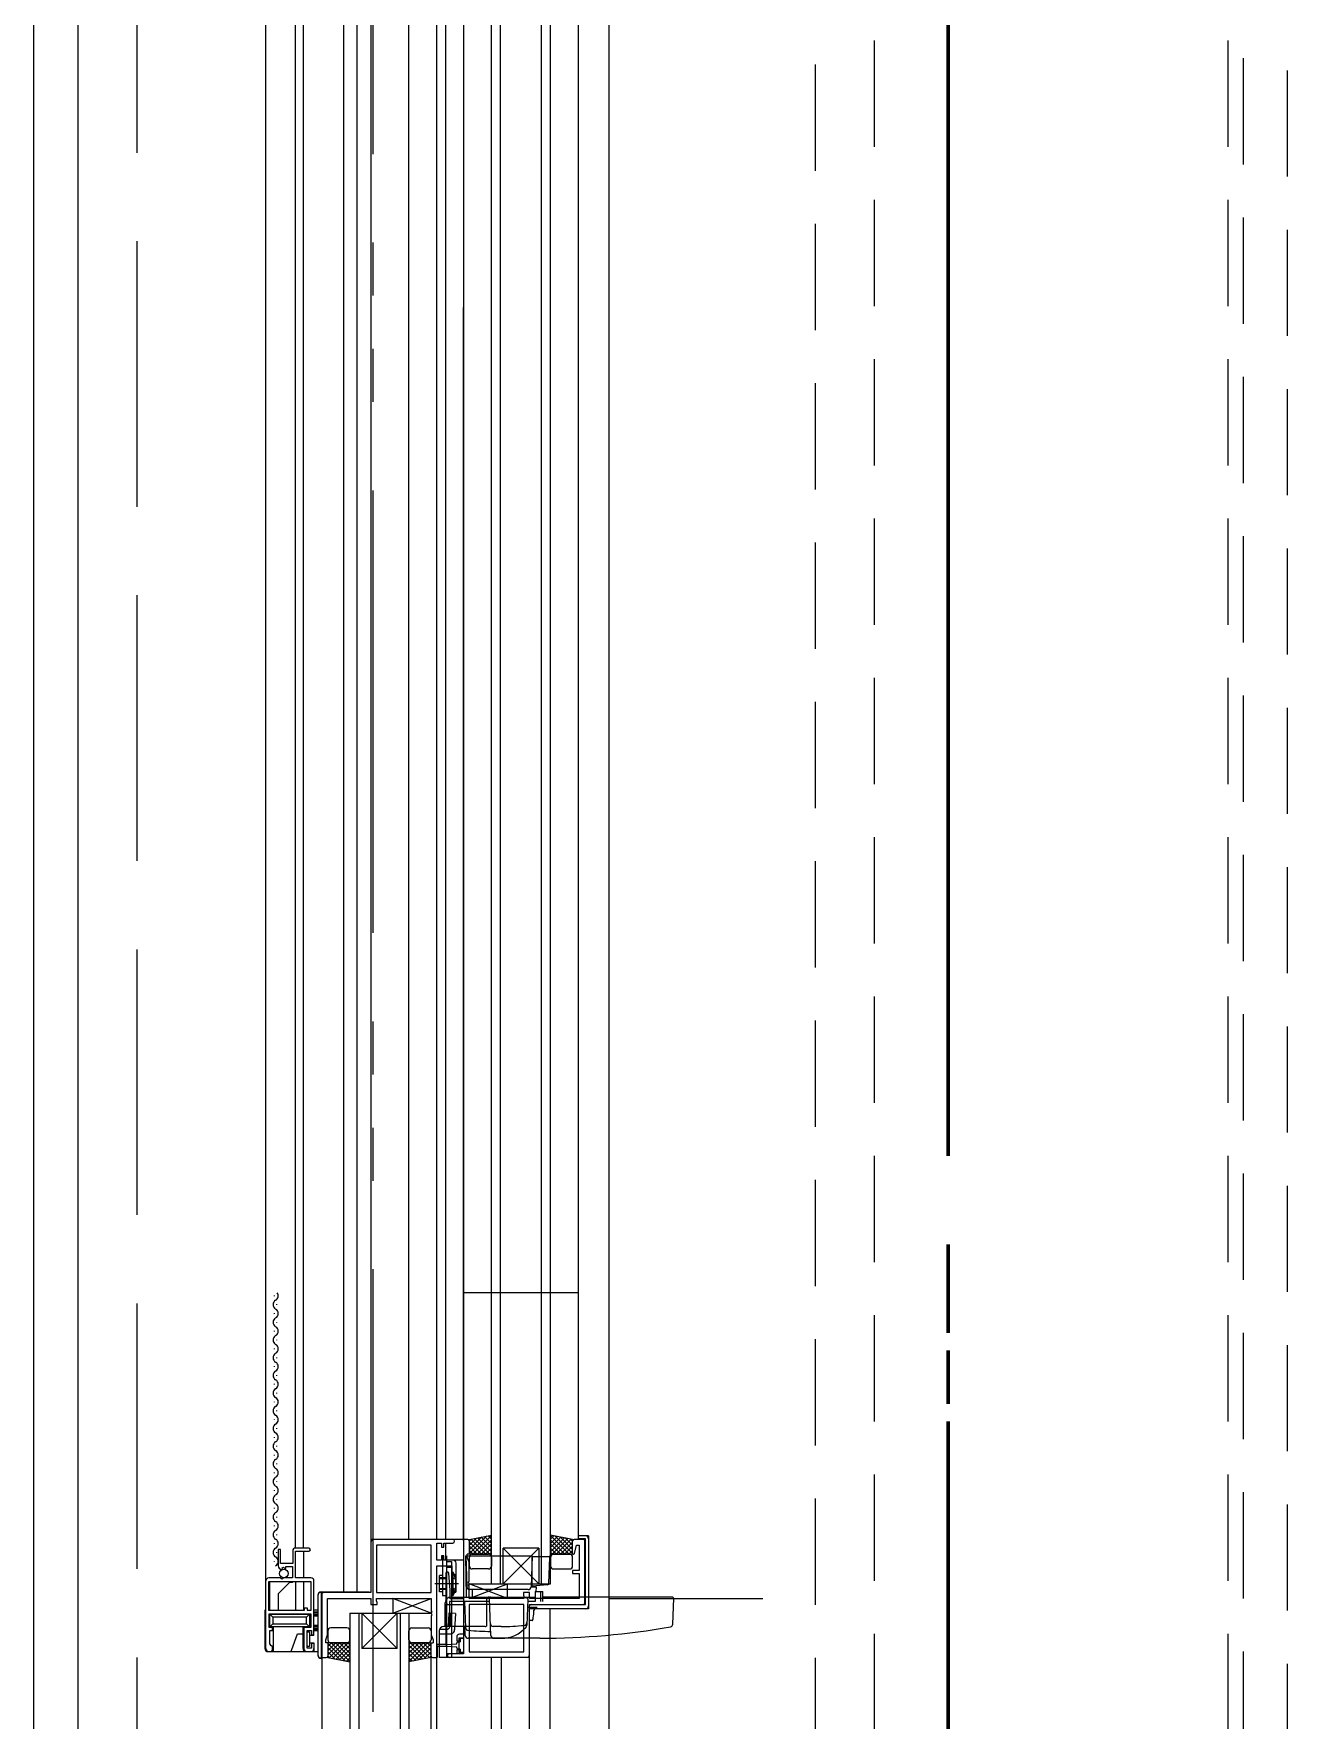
# Model space of a CAD drawing. Units: millimetres at full size, sheet at 1:30. Extents: x -16828 to 149130, y 47892 to 100313.
# Drawn here: x -6125 to -5700, y 57205 to 57776 of the extents above; entities that cross this region are included whole.
import ezdxf

# ---------------------------------------------------------------- set-up
doc = ezdxf.new("R2010")
doc.units = ezdxf.units.MM
doc.header["$LTSCALE"] = 30
for name, pattern in [('CHAIN2', [12, 9, -1, 1, -1]), ('DASHED1', [1.8, 1.2, -0.6]), ('DASHED3', [4, 3, -1]), ('DOUBLE_CHAIN1', [8.8, 5, -1, 0.6, -0.6, 0.6, -1])]:
    doc.linetypes.add(name, pattern=pattern)
for name, color, linetype, lineweight in [('0-0', 7, 'CHAIN2', 15), ('0-1', 7, 'Continuous', 15), ('2-0_通芯', 7, 'DOUBLE_CHAIN1', 15), ('2-A_建具', 7, 'Continuous', 15)]:
    doc.layers.add(name, color=color, linetype=linetype, lineweight=lineweight)

msp = doc.modelspace()

# ---------------------------------------------------------------- linework, layer by layer
at = {"layer": '0-0', "color": 1, "lineweight": 60}
msp.add_line((-5815.04, 68105.86), (-5815.04, 49250.86), dxfattribs=at)
at = {"layer": '0-1'}
for p, q in [((-6110.04, 63845.86), (-6110.04, 50655.86)), ((-5930.04, 63275.86), (-5930.04, 55775.86))]:
    msp.add_line(p, q, dxfattribs=at)
at = {"layer": '0-1', "linetype": 'DASHED3'}
msp.add_line((-6090.04, 63825.86), (-6090.04, 50675.86), dxfattribs=at)
at = {"layer": '0-1', "linetype": 'DASHED1'}
msp.add_line((-5715.04, 63275.86), (-5715.04, 55775.86), dxfattribs=at)
at = {"layer": '2-0_通芯', "color": 1, "lineweight": 60}
msp.add_line((-5815.04, 68105.86), (-5815.04, 49619.89), dxfattribs=at)
at = {"layer": '2-0_通芯'}
msp.add_line((-6010.04, 64749.43), (-6010.04, 49619.89), dxfattribs=at)
at = {"layer": '2-A_建具', "linetype": 'DASHED1'}
for p, q in [((-5840.04, 56225.86), (-5840.04, 58265.86)), ((-5720.04, 56225.86), (-5720.04, 58265.86)), ((-5860.04, 56757.76), (-5860.04, 58112.79)), ((-5700.04, 58087.76), (-5700.04, 56734.99))]:
    msp.add_line(p, q, dxfattribs=at)
at = {"layer": '2-A_建具'}
for p, q in [((-6125.04, 56477.36), (-6125.04, 58173.86)), ((-6020.04, 58170.36), (-6020.04, 57248.06)), ((-5985.34, 57265.86), (-5985.34, 58160.86)), ((-6046.34, 57228.86), (-6046.34, 58151.86)), ((-6015.34, 57683.36), (-6015.34, 58138.86)), ((-5997.84, 57265.86), (-5997.84, 58129.84)), ((-5988.34, 57265.86), (-5988.34, 58129.84)), ((-5979.34, 58129.36), (-5979.34, 57683.36)), ((-6036.24, 57262.86), (-6036.24, 58117.86)), ((-6033.54, 57262.86), (-6033.54, 58117.86)), ((-5969.84, 57250.86), (-5969.84, 58115.86)), ((-5966.84, 57250.86), (-5966.84, 58115.86)), ((-5952.84, 57250.86), (-5952.84, 58115.86)), ((-5949.84, 57250.86), (-5949.84, 58115.86)), ((-5940.34, 57265.86), (-5940.34, 58100.86)), ((-6015.34, 57248.06), (-6015.34, 57683.36)), ((-5979.31, 57683.36), (-5979.35, 57227.06)), ((-5979.34, 57265.56), (-5979.34, 57683.36)), ((-6043.4, 57348.36), (-6043.4, 57348.56)), ((-6042.64, 57345.36), (-6042.64, 57345.56)), ((-5940.34, 57349.46), (-5979.34, 57349.46)), ((-6043.4, 57342.36), (-6043.4, 57342.56)), ((-6042.64, 57339.36), (-6042.64, 57339.56)), ((-6043.4, 57336.36), (-6043.4, 57336.56)), ((-6042.64, 57333.36), (-6042.64, 57333.56)), ((-6043.4, 57330.36), (-6043.4, 57330.56)), ((-6042.64, 57327.36), (-6042.64, 57327.56)), ((-6043.4, 57324.36), (-6043.4, 57324.56)), ((-6042.64, 57321.36), (-6042.64, 57321.56)), ((-6043.4, 57318.36), (-6043.4, 57318.56)), ((-6043.4, 57312.36), (-6043.4, 57312.56)), ((-6042.64, 57315.36), (-6042.64, 57315.56)), ((-6043.4, 57306.36), (-6043.4, 57306.56)), ((-6042.64, 57309.36), (-6042.64, 57309.56)), ((-6043.4, 57300.36), (-6043.4, 57300.56)), ((-6042.64, 57303.36), (-6042.64, 57303.56)), ((-6043.4, 57294.36), (-6043.4, 57294.56)), ((-6042.64, 57297.36), (-6042.64, 57297.56)), ((-6043.4, 57288.36), (-6043.4, 57288.56)), ((-6042.64, 57291.36), (-6042.64, 57291.56)), ((-6043.4, 57282.36), (-6043.4, 57282.56)), ((-6042.64, 57285.36), (-6042.64, 57285.56)), ((-6043.4, 57276.36), (-6043.4, 57276.56)), ((-6042.64, 57279.36), (-6042.64, 57279.56)), ((-6043.4, 57270.36), (-6043.4, 57270.56)), ((-6042.64, 57273.36), (-6042.64, 57273.56)), ((-6043.4, 57264.36), (-6043.4, 57264.56)), ((-6042.64, 57267.36), (-6042.64, 57267.56)), ((-5977.84, 57265.86), (-6010.74, 57265.86)), ((-5985.34, 57258.86), (-5985.34, 57264.66)), ((-5979.34, 57265.86), (-5979.35, 57243.79)), ((-5977.34, 57265.86), (-5969.84, 57267.36)), ((-5977.34, 57261.09), (-5971.38, 57267.05)), ((-5977.34, 57262.5), (-5973.14, 57266.7)), ((-5977.34, 57263.92), (-5974.91, 57266.35)), ((-5977.34, 57265.33), (-5976.68, 57265.99)), ((-5977.34, 57260.86), (-5977.34, 57265.86)), ((-5973.23, 57260.86), (-5977.34, 57264.98)), ((-5971.81, 57260.86), (-5976.9, 57265.95)), ((-5976.15, 57260.86), (-5969.84, 57267.17)), ((-5970.4, 57260.86), (-5975.72, 57266.18)), ((-5974.74, 57260.86), (-5969.84, 57265.76)), ((-5969.84, 57261.72), (-5974.54, 57266.42)), ((-5969.84, 57263.13), (-5973.36, 57266.66)), ((-5973.33, 57260.86), (-5969.84, 57264.35)), ((-5969.84, 57264.55), (-5972.19, 57266.89)), ((-5969.84, 57265.96), (-5971.01, 57267.13)), ((-5942.34, 57265.86), (-5949.84, 57267.36)), ((-5943.53, 57260.86), (-5949.84, 57267.17)), ((-5949.84, 57265.96), (-5948.67, 57267.13)), ((-5949.84, 57264.55), (-5947.5, 57266.89)), ((-5949.84, 57263.13), (-5946.32, 57266.66)), ((-5949.84, 57261.72), (-5945.14, 57266.42)), ((-5944.94, 57260.86), (-5949.84, 57265.76)), ((-5946.35, 57260.86), (-5949.84, 57264.35)), ((-5949.28, 57260.86), (-5943.96, 57266.18)), ((-5942.34, 57261.09), (-5948.31, 57267.05)), ((-5947.87, 57260.86), (-5942.78, 57265.95)), ((-5942.34, 57262.5), (-5946.54, 57266.7)), ((-5946.46, 57260.86), (-5942.34, 57264.98)), ((-5942.34, 57263.92), (-5944.77, 57266.35)), ((-5942.34, 57265.33), (-5943, 57265.99)), ((-5942.34, 57260.86), (-5942.34, 57265.86)), ((-5938.64, 57265.86), (-5941.84, 57265.86)), ((-5936.94, 57267.06), (-5940.34, 57267.06)), ((-5938.14, 57244.36), (-5938.14, 57265.36)), ((-5936.94, 57267.06), (-5936.94, 57242.36)), ((-6043.4, 57258.36), (-6043.4, 57258.56)), ((-6042.64, 57261.36), (-6042.64, 57261.56)), ((-6042.14, 57262.46), (-6042.14, 57256.96)), ((-6031.74, 57262.86), (-6036.64, 57262.86)), ((-6033.54, 57261.86), (-6033.54, 57252.86)), ((-5986.43, 57260.28), (-5986.43, 57246.86)), ((-5984.93, 57225.86), (-5984.93, 57260.28)), ((-5978.63, 57260.36), (-5978.39, 57246.36)), ((-5978.53, 57260.36), (-5978.16, 57249.83)), ((-5969.84, 57260.86), (-5978.04, 57260.86)), ((-5974.64, 57260.86), (-5977.34, 57263.56)), ((-5976.05, 57260.86), (-5977.34, 57262.15)), ((-5977.34, 57256.86), (-5977.34, 57259.86)), ((-5976.34, 57260.86), (-5970.84, 57260.86)), ((-5971.91, 57260.86), (-5969.84, 57262.93)), ((-5970.5, 57260.86), (-5969.84, 57261.52)), ((-5969.84, 57259.86), (-5969.84, 57256.86)), ((-5965.84, 57250.86), (-5965.84, 57262.86)), ((-5953.84, 57262.86), (-5965.84, 57250.86)), ((-5965.84, 57262.86), (-5953.84, 57250.86)), ((-5953.84, 57262.86), (-5965.84, 57262.86)), ((-5953.84, 57262.86), (-5953.84, 57250.86)), ((-5950.35, 57251), (-5950.04, 57259.75)), ((-5947.77, 57260.86), (-5949.84, 57262.93)), ((-5949.18, 57260.86), (-5949.84, 57261.52)), ((-5949.84, 57260.86), (-5942.34, 57260.86)), ((-5949.84, 57259.86), (-5949.84, 57256.86)), ((-5943.34, 57260.86), (-5948.84, 57260.86)), ((-5945.04, 57260.86), (-5942.34, 57263.56)), ((-5943.63, 57260.86), (-5942.34, 57262.15)), ((-5942.34, 57256.86), (-5942.34, 57259.86)), ((-5988.34, 56330.86), (-5988.34, 57256.93)), ((-5986.43, 57253.66), (-5987.43, 57253.66)), ((-5987.43, 57248.06), (-5987.43, 57253.66)), ((-5984.93, 57252.86), (-5987.43, 57252.86)), ((-5985.34, 57254.36), (-5985.34, 57244.86)), ((-5984.93, 57258.36), (-5983.43, 57258.36)), ((-5983.43, 57256.36), (-5984.93, 57256.36)), ((-5983.43, 57258.36), (-5983.43, 57225.86)), ((-5983.43, 57254.86), (-5982.79, 57254.8)), ((-5981.93, 57253.86), (-5983.43, 57253.86)), ((-5982.14, 57252.86), (-5983.43, 57252.22)), ((-5982.79, 57246.92), (-5982.79, 57254.8)), ((-5981.93, 57250.86), (-5981.93, 57253.86)), ((-5981.84, 57248.36), (-5981.84, 57257.86)), ((-5970.84, 57255.86), (-5976.34, 57255.86)), ((-5948.84, 57255.86), (-5943.34, 57255.86)), ((-6045.14, 57251.56), (-6045.14, 57241.86)), ((-6038.34, 57251.26), (-6042.14, 57247.46)), ((-6042.14, 57247.46), (-6042.14, 57241.86)), ((-6037.34, 57251.26), (-6038.34, 57251.26)), ((-6037.34, 57251.26), (-6037.34, 57251.56)), ((-6036.24, 57251.56), (-6036.24, 57241.86)), ((-6033.54, 57251.56), (-6033.54, 57241.86)), ((-6030.04, 57233.26), (-6030.04, 57251.86)), ((-6028.64, 57226.56), (-6028.64, 57247.06)), ((-6027.64, 57248.06), (-6027.64, 57225.56)), ((-6027.64, 57248.06), (-6011.33, 57248.06)), ((-6027.34, 57247.36), (-6027.34, 56369.36)), ((-6011.33, 57247.86), (-6011.33, 57248.06)), ((-5981, 57250.86), (-5989.03, 57250.86)), ((-5984.93, 57252.56), (-5987.43, 57252.56)), ((-5984.93, 57249.16), (-5987.43, 57249.16)), ((-5984.93, 57248.86), (-5987.43, 57248.86)), ((-5986.43, 57248.06), (-5987.43, 57248.06)), ((-5982.14, 57248.86), (-5983.43, 57249.5)), ((-5977.41, 57250.86), (-5949.84, 57250.86)), ((-5964.41, 57245.86), (-5977.41, 57250.86)), ((-5977.41, 57245.86), (-5964.41, 57250.86)), ((-5957.38, 57248.86), (-5977.15, 57248.86)), ((-5976.26, 57246.36), (-5976.29, 57248.86)), ((-5964.41, 57245.86), (-5964.41, 57250.86)), ((-5950.8, 57250.52), (-5956.03, 57250.06)), ((-5955.02, 57248.26), (-5952.42, 57248.26)), ((-5955.02, 57248.26), (-5955.02, 57244.86)), ((-5954.64, 57248.26), (-5954.61, 57249.83)), ((-5953.08, 57244.86), (-5953.08, 57248.26)), ((-5952.42, 57244.86), (-5952.42, 57248.26)), ((-6046.64, 57241.86), (-6046.64, 57228.86)), ((-6046.34, 57241.86), (-6046.64, 57241.86)), ((-6045.15, 57241.86), (-6033.51, 57241.86)), ((-6028.69, 57241.86), (-6030.04, 57241.86)), ((-6030.04, 57241.36), (-6028.7, 57241.36)), ((-6029.54, 57241.36), (-6029.54, 57240.86)), ((-6003.27, 57245.86), (-6003.27, 57240.86)), ((-5990.27, 57240.86), (-6003.27, 57245.86)), ((-6003.27, 57240.86), (-5990.27, 57245.86)), ((-5986.43, 57246.86), (-5984.93, 57246.86)), ((-5985.53, 57236.36), (-5985.53, 57244.36)), ((-5985.34, 57243.79), (-5979.34, 57243.79)), ((-5985.34, 57243.79), (-5985.34, 57230.21)), ((-5985.24, 57243.79), (-5985.24, 57229.71)), ((-5984.03, 57244.86), (-5984.03, 57236.36)), ((-5970.48, 57244.86), (-5984.03, 57244.86)), ((-5983.53, 57246.36), (-5955.16, 57246.36)), ((-5983.43, 57246.86), (-5982.79, 57246.92)), ((-5978.98, 57244.86), (-5978.67, 57236.03)), ((-5971.53, 57245.36), (-5971.53, 57236.49)), ((-5970.07, 57233.33), (-5970.51, 57245.84)), ((-5959.53, 57246.36), (-5957.98, 57246.13)), ((-5957.56, 57245.62), (-5957.86, 57236.77)), ((-5954.36, 57242.86), (-5957.65, 57242.86)), ((-5955.02, 57244.86), (-5957.58, 57244.86)), ((-5936.94, 57242.36), (-5956.94, 57242.36)), ((-5908.55, 57246.36), (-5952.42, 57246.36)), ((-5950.04, 57242.36), (-5950.04, 56290.86)), ((-5930.19, 57245.86), (-5877.82, 57245.86)), ((-5908.35, 57237.17), (-5908.05, 57245.84)), ((-6031.16, 57236.26), (-6045.22, 57236.26)), ((-6045.16, 57240.56), (-6031.22, 57240.56)), ((-6043.94, 57237.26), (-6044.94, 57236.26)), ((-6043.94, 57239.56), (-6043.94, 57237.26)), ((-6032.54, 57239.56), (-6043.94, 57239.56)), ((-6043.94, 57237.26), (-6032.54, 57237.26)), ((-6043.84, 57236.26), (-6043.84, 57227.86)), ((-6033.74, 57228.86), (-6033.74, 57236.26)), ((-6031.54, 57240.56), (-6032.54, 57239.56)), ((-6032.54, 57237.26), (-6032.54, 57239.56)), ((-6032.54, 57237.26), (-6031.54, 57236.26)), ((-6031.54, 57240.56), (-6031.54, 57236.26)), ((-6028.7, 57240.86), (-6030.04, 57240.86)), ((-6030.04, 57240.4), (-6028.71, 57240.4)), ((-6028.71, 57239.9), (-6030.04, 57239.9)), ((-6030.04, 57236.82), (-6028.74, 57236.82)), ((-6028.74, 57236.32), (-6030.04, 57236.32)), ((-6030.04, 57235.86), (-6028.75, 57235.86)), ((-6029.54, 57235.86), (-6029.54, 57235.36)), ((-6018.84, 57235.86), (-6024.34, 57235.86)), ((-6017.84, 57240.86), (-5990.27, 57240.86)), ((-6017.84, 57240.86), (-6017.84, 56375.86)), ((-6014.84, 57240.86), (-6014.84, 56375.86)), ((-6013.84, 57240.86), (-6013.84, 57228.86)), ((-6001.84, 57228.86), (-6013.84, 57240.86)), ((-6013.84, 57228.86), (-6001.84, 57240.86)), ((-6001.84, 57228.86), (-6001.84, 57240.86)), ((-6000.84, 57240.86), (-6000.84, 56375.86)), ((-5997.84, 57240.86), (-5997.84, 56375.86)), ((-5996.84, 57235.86), (-5991.34, 57235.86)), ((-5972.03, 57236.36), (-5986.03, 57236.36)), ((-5984.33, 57240.86), (-5984.53, 57236.36)), ((-5982.09, 57240.76), (-5984.33, 57240.86)), ((-5983.59, 57240.83), (-5983.77, 57236.79)), ((-5982.09, 57240.76), (-5982.34, 57235.29)), ((-5978.77, 57233.33), (-5978.88, 57236.34)), ((-5966.53, 57236.36), (-5969.23, 57236.36)), ((-5956.09, 57238.36), (-5956.94, 57238.36)), ((-6037.5, 57228.52), (-6035.56, 57233.86)), ((-6035.56, 57233.86), (-6033.74, 57233.86)), ((-6032.34, 57229.06), (-6032.34, 57235.06)), ((-6030.04, 57233.26), (-6031.49, 57233.26)), ((-6031.49, 57230.86), (-6030.04, 57230.86)), ((-6028.75, 57235.36), (-6030.04, 57235.36)), ((-6028.76, 57234.86), (-6030.04, 57234.86)), ((-6030.04, 57230.86), (-6030.04, 57227.86)), ((-6017.84, 57230.86), (-6026.04, 57230.86)), ((-6025.34, 57234.86), (-6025.34, 57231.86)), ((-6021.23, 57230.86), (-6025.34, 57226.75)), ((-6022.64, 57230.86), (-6025.34, 57228.16)), ((-6024.05, 57230.86), (-6025.34, 57229.57)), ((-6025.34, 57230.86), (-6025.34, 57225.86)), ((-6025.34, 57230.63), (-6019.38, 57224.67)), ((-6019.81, 57230.86), (-6024.9, 57225.77)), ((-6024.34, 57230.86), (-6018.84, 57230.86)), ((-6024.15, 57230.86), (-6017.84, 57224.55)), ((-6018.4, 57230.86), (-6023.72, 57225.54)), ((-6022.74, 57230.86), (-6017.84, 57225.96)), ((-6017.84, 57230), (-6022.54, 57225.3)), ((-6021.33, 57230.86), (-6017.84, 57227.38)), ((-6019.91, 57230.86), (-6017.84, 57228.79)), ((-6018.5, 57230.86), (-6017.84, 57230.2)), ((-6017.84, 57231.86), (-6017.84, 57234.86)), ((-5997.84, 57231.86), (-5997.84, 57234.86)), ((-5991.53, 57230.86), (-5997.84, 57224.55)), ((-5992.94, 57230.86), (-5997.84, 57225.96)), ((-5997.84, 57230.86), (-5989.64, 57230.86)), ((-5994.35, 57230.86), (-5997.84, 57227.38)), ((-5995.77, 57230.86), (-5997.84, 57228.79)), ((-5997.18, 57230.86), (-5997.84, 57230.2)), ((-5997.84, 57230), (-5993.14, 57225.3)), ((-5997.28, 57230.86), (-5991.96, 57225.54)), ((-5991.34, 57230.86), (-5996.84, 57230.86)), ((-5990.34, 57230.63), (-5996.31, 57224.67)), ((-5995.87, 57230.86), (-5990.78, 57225.77)), ((-5994.46, 57230.86), (-5990.34, 57226.75)), ((-5993.04, 57230.86), (-5990.34, 57228.16)), ((-5991.63, 57230.86), (-5990.34, 57229.57)), ((-5990.34, 57234.86), (-5990.34, 57231.86)), ((-5990.34, 56385.86), (-5990.34, 57230.86)), ((-5985.14, 57230.21), (-5988.09, 57230.21)), ((-5987.53, 57234.86), (-5987.53, 57225.86)), ((-5987.53, 57233.86), (-5983.83, 57233.86)), ((-5985.27, 57235.36), (-5987.44, 57235.36)), ((-5985.14, 57230.21), (-5981.64, 57230.46)), ((-5981.64, 57230.46), (-5981.64, 57230.81)), ((-5981.24, 57231.21), (-5980.44, 57231.21)), ((-5980.94, 57231.21), (-5980.94, 57228.71)), ((-5953.43, 57232.36), (-5977.77, 57232.36)), ((-5969.07, 57232.36), (-5966.53, 57232.36)), ((-6045.64, 57227.86), (-6028.72, 57227.86)), ((-6045.34, 57227.86), (-6044.64, 57227.86)), ((-6032.44, 57227.86), (-6031.04, 57227.86)), ((-6031.49, 57229.56), (-6032.34, 57229.56)), ((-6027.34, 57225.56), (-6027.64, 57225.56)), ((-6027.34, 57225.86), (-6025.84, 57225.86)), ((-6025.34, 57229.22), (-6021.14, 57225.02)), ((-6025.34, 57227.8), (-6022.91, 57225.37)), ((-6025.34, 57226.39), (-6024.68, 57225.73)), ((-6025.34, 57225.86), (-6017.84, 57224.36)), ((-6017.84, 57228.59), (-6021.36, 57225.07)), ((-6017.84, 57227.17), (-6020.19, 57224.83)), ((-6017.84, 57225.76), (-6019.01, 57224.59)), ((-6001.84, 57228.86), (-6013.84, 57228.86)), ((-5997.84, 57228.59), (-5994.32, 57225.07)), ((-5997.84, 57227.17), (-5995.5, 57224.83)), ((-5990.34, 57225.86), (-5997.84, 57224.36)), ((-5997.84, 57225.76), (-5996.67, 57224.59)), ((-5990.34, 57229.22), (-5994.54, 57225.02)), ((-5990.34, 57227.8), (-5992.77, 57225.37)), ((-5990.34, 57226.39), (-5991, 57225.73)), ((-5989.84, 57225.86), (-5988.24, 57225.86)), ((-5988.44, 57225.86), (-5988.44, 56390.86)), ((-5988.24, 57229.71), (-5988.24, 57225.86)), ((-5956.94, 57225.86), (-5987.53, 57225.86)), ((-5979.35, 57227.06), (-5984.84, 57227.06)), ((-5984.84, 57227.06), (-5984.84, 57225.86)), ((-5981.64, 57229.11), (-5981.64, 57229.46)), ((-5980.44, 57228.71), (-5981.24, 57228.71)), ((-5969.84, 56385.86), (-5969.84, 57225.86)), ((-5966.44, 56385.86), (-5966.44, 57225.86))]:
    msp.add_line(p, q, dxfattribs=at)
for points in [[(-6010.74, 58160.86), (-6010.74, 57247.86), (-6026.84, 57247.86)], [(-5979.34, 57258.86), (-5986.04, 57258.86), (-5986.04, 57260.26), (-5986.84, 57260.26), (-5986.84, 57258.86), (-5988.34, 57258.86), (-5988.34, 57264.66), (-5986.84, 57264.66), (-5986.84, 57263.26), (-5986.04, 57263.26), (-5986.04, 57264.66), (-5982.94, 57264.66)], [(-5979.34, 57265.86), (-5979.34, 57245.79), (-5983.84, 57245.79)], [(-5937.94, 57243.86), (-5937.94, 57266.06), (-5940.34, 57266.06)], [(-6037.14, 57262.36), (-6037.14, 57257.76), (-6041.34, 57257.76), (-6041.34, 57262.46), (-6042.14, 57262.46)], [(-6031.04, 57252.86), (-6036.24, 57252.86), (-6036.24, 57261.86), (-6031.74, 57261.86)], [(-5978.63, 57260.36), (-5956.03, 57260.36), (-5956.4, 57249.83), (-5954.61, 57249.83)], [(-5977.41, 57251.82), (-5977.41, 57258.13), (-5978.04, 57259.86), (-5978.04, 57260.86)], [(-5941.75, 57261.08), (-5940.99, 57263.93), (-5940.07, 57263.93), (-5940.07, 57255.36), (-5942.34, 57255.36), (-5942.34, 57254.36), (-5940.07, 57254.36), (-5940.07, 57245.86), (-5956.94, 57245.86), (-5956.94, 57247.86), (-5959.04, 57247.86), (-5959.04, 57247.06)], [(-5956.03, 57250.06), (-5956.03, 57260.06), (-5950.34, 57260.06)], [(-6040.96, 57255.66), (-6040.75, 57255.91), (-6040.83, 57256.23), (-6040.36, 57256.5), (-6039.8, 57255.94), (-6039.54, 57256.04), (-6039.54, 57256.66), (-6037.34, 57256.66), (-6037.34, 57252.86), (-6040.34, 57252.86), (-6040.64, 57252.56), (-6040.97, 57252.41), (-6041.51, 57252.86), (-6045.34, 57252.86)], [(-5988.34, 57256.93), (-5983.34, 57256.93), (-5983.34, 57254.05), (-5982.84, 57248.32)], [(-5983.84, 57245.79), (-5983.84, 57248.67), (-5984.34, 57254.4)], [(-6028.64, 57247.06), (-6028.35, 57247.77), (-6027.64, 57248.06)], [(-5958.87, 57246.73), (-5958.87, 57245.86), (-5977.41, 57245.86), (-5977.41, 57250.9)], [(-6026.04, 57230.86), (-6026.04, 57231.86), (-6025.41, 57233.59), (-6025.41, 57245.86), (-6010.74, 57245.86), (-6010.74, 57243.86), (-6008.64, 57243.86), (-6008.64, 57244.66)], [(-6008.81, 57244.99), (-6008.81, 57245.86), (-5990.27, 57245.86), (-5990.27, 57240.82)], [(-5984.34, 57243.86), (-5979.34, 57243.86), (-5979.34, 57233.76), (-5980.64, 57233.76)], [(-5956.94, 56385.86), (-5956.94, 57243.86), (-5937.94, 57243.86)], [(-6044.94, 57230.36), (-6044.94, 57235.06), (-6044.14, 57235.06), (-6044.14, 57236.06), (-6045.24, 57236.06), (-6045.24, 57240.66), (-6031.14, 57240.66), (-6031.14, 57236.06), (-6033.44, 57236.06), (-6033.44, 57228.86)], [(-6044.94, 57236.26), (-6044.94, 57240.56), (-6043.94, 57239.56)], [(-5990.27, 57239.9), (-5990.27, 57233.59), (-5989.64, 57231.86), (-5989.64, 57230.86)], [(-6032.34, 57235.06), (-6030.84, 57235.06), (-6030.84, 57233.56), (-6030.04, 57233.56)], [(-6032.34, 57234.56), (-6031.49, 57234.56), (-6031.49, 57229.56)], [(-6030.04, 57230.56), (-6030.84, 57230.56), (-6030.84, 57229.06), (-6032.34, 57229.06)], [(-5981.64, 57232.76), (-5981.64, 57231.46), (-5980.84, 57231.46), (-5980.84, 57232.56), (-5979.34, 57232.56), (-5979.34, 57227.36), (-5980.84, 57227.36), (-5980.84, 57228.46), (-5981.64, 57228.46), (-5981.64, 57227.06)], [(-5979.34, 57232.26), (-5980.44, 57232.26), (-5980.44, 57231.21)], [(-6044.14, 57228.36), (-6044.14, 57229.56), (-6044.44, 57229.86)], [(-6027.64, 57225.56), (-6028.35, 57225.85), (-6028.64, 57226.56)], [(-5988.24, 57229.71), (-5985.14, 57229.71), (-5981.64, 57229.46)], [(-5980.44, 57228.71), (-5980.44, 57227.66), (-5979.34, 57227.66)]]:
    msp.add_lwpolyline(points, dxfattribs=at)
for points in [[(-6008.81, 57263.93), (-6008.81, 57247.86), (-5990.27, 57247.86), (-5990.27, 57263.93)], [(-6045.44, 57251.56), (-6045.44, 57241.86), (-6033.24, 57241.86), (-6033.24, 57242.66), (-6032.34, 57242.66), (-6032.34, 57241.86), (-6030.94, 57241.86), (-6030.94, 57251.56)], [(-5977.41, 57243.86), (-5977.41, 57227.79), (-5958.87, 57227.79), (-5958.87, 57243.86)]]:
    msp.add_lwpolyline(points, close=True, dxfattribs=at)
msp.add_circle((-6040.24, 57254.35), 1.45, dxfattribs=at)
for centre, radius, start, end in [((-6042.18, 57345.46), 1.72, 119.2025, 240.7975), ((-6043.86, 57348.46), 1.72, 299.2025, 35.775), ((-6042.18, 57339.46), 1.72, 119.2025, 240.7975), ((-6043.86, 57342.46), 1.72, 299.2025, 60.7975), ((-6042.18, 57333.46), 1.72, 119.2025, 240.7975), ((-6043.86, 57336.46), 1.72, 299.2025, 60.7975), ((-6042.18, 57327.46), 1.72, 119.2025, 240.7975), ((-6043.86, 57330.46), 1.72, 299.2025, 60.7975), ((-6042.18, 57321.46), 1.72, 119.2025, 240.7975), ((-6043.86, 57324.46), 1.72, 299.2025, 60.7975), ((-6042.18, 57315.46), 1.72, 119.2025, 240.7975), ((-6043.86, 57318.46), 1.72, 299.2025, 60.7975), ((-6042.18, 57309.46), 1.72, 119.2025, 240.7975), ((-6043.86, 57312.46), 1.72, 299.2025, 60.7975), ((-6042.18, 57303.46), 1.72, 119.2025, 240.7975), ((-6043.86, 57306.46), 1.72, 299.2025, 60.7975), ((-6042.18, 57297.46), 1.72, 119.2025, 240.7975), ((-6043.86, 57300.46), 1.72, 299.2025, 60.7975), ((-6042.18, 57291.46), 1.72, 119.2025, 240.7975), ((-6043.86, 57294.46), 1.72, 299.2025, 60.7975), ((-6043.86, 57288.46), 1.72, 299.2025, 60.7975), ((-6042.18, 57285.46), 1.72, 119.2025, 240.7975), ((-6043.86, 57282.46), 1.72, 299.2025, 60.7975), ((-6042.18, 57279.46), 1.72, 119.2025, 240.7975), ((-6043.86, 57276.46), 1.72, 299.2025, 60.7975), ((-6042.18, 57273.46), 1.72, 119.2025, 240.7975), ((-6043.86, 57270.46), 1.72, 299.2025, 60.7975), ((-6042.18, 57267.46), 1.72, 119.2025, 240.7975), ((-6043.86, 57264.46), 1.72, 299.2025, 60.7975), ((-6009.74, 57264.86), 1, 90, 180), ((-5982.94, 57265.26), 0.6, 270, 90), ((-5977.84, 57265.36), 0.5, 0, 90), ((-5941.84, 57265.36), 0.5, 90, 180), ((-5938.64, 57265.36), 0.5, 0, 90), ((-5937.94, 57266.06), 1, 0, 90), ((-6042.18, 57261.46), 1.72, 119.2025, 240.7975), ((-6043.86, 57258.46), 1.72, 299.2025, 60.7975), ((-6036.64, 57262.36), 0.5, 90, 180), ((-6031.74, 57262.36), 0.5, 270, 90), ((-5982.84, 57257.86), 1, 0, 90), ((-5976.34, 57259.86), 1, 89.9999, 179.9999), ((-5970.84, 57259.86), 1, 359.9999, 89.9999), ((-5950.34, 57259.76), 0.3, 358, 90), ((-5948.84, 57259.86), 1, 90.0001, 180.0001), ((-5943.34, 57259.86), 1, 0.0001, 90.0001), ((-5942.04, 57261.16), 0.3, 180, 345), ((-6045.34, 57251.86), 1, 90, 180), ((-6040.84, 57256.96), 1.3, 180, 264.7841), ((-6031.04, 57251.86), 1, 0, 90), ((-5984.84, 57254.36), 0.5, 5, 180), ((-5991.43, 57250.86), 9.5, 335.4723, 24.5277), ((-5976.34, 57256.86), 1, 179.9999, 269.9999), ((-5970.84, 57256.86), 1, 269.9999, 359.9999), ((-5948.84, 57256.86), 1, 180.0001, 270.0001), ((-5943.34, 57256.86), 1, 270.0001, 0.0001), ((-6027.64, 57247.06), 1, 90, 180), ((-6026.84, 57247.36), 0.5, 90, 180), ((-5982.34, 57248.36), 0.5, 185, 0), ((-5977.16, 57249.86), 1, 182, 270), ((-5977.41, 57251.36), 0.3, 113.5782, 246.4218), ((-5977.41, 57250.36), 0.3, 113.5782, 246.4218), ((-5977.61, 57251.82), 0.2, 293.5782, 0), ((-5977.61, 57250.9), 0.2, 0, 66.4218), ((-5977.61, 57250.82), 0.2, 293.5782, 0), ((-5977.61, 57249.9), 0.2, 0, 66.4218), ((-5958.84, 57247.06), 0.2, 180, 234.9004), ((-5957.4, 57249.86), 1, 270, 358), ((-5957.38, 57249.86), 1, 270, 0), ((-5950.85, 57251.02), 0.5, 275, 358.027), ((-6008.61, 57244.99), 0.2, 180, 234.9004), ((-6008.84, 57244.66), 0.2, 0, 54.9004), ((-5990.07, 57241.82), 0.2, 180, 246.4218), ((-5990.27, 57241.36), 0.3, 293.5782, 66.4218), ((-5983.53, 57244.36), 2, 90, 180), ((-5984.34, 57244.86), 1, 180, 270), ((-5970.53, 57245.36), 1, 90, 180), ((-5970.01, 57245.86), 0.5, 90, 182), ((-5959.07, 57246.73), 0.2, 0, 54.9004), ((-5958.06, 57245.63), 0.5, 358, 81.4692), ((-5956.44, 57243.36), 0.5, 90, 180), ((-5975.44, 57242.36), 20, 351.2407, 358.6024), ((-5954.95, 57241.86), 0.5, 90, 178.6024), ((-5955.16, 57246.86), 0.5, 270, 286.5704), ((-5938.64, 57244.36), 0.5, 270, 0), ((-5937.94, 57243.36), 1, 270, 0), ((-5908.55, 57245.86), 0.5, 358, 90), ((-6024.34, 57234.86), 1, 90.0001, 180.0001), ((-6018.84, 57234.86), 1, 0.0001, 90.0001), ((-5996.84, 57234.86), 1, 89.9999, 179.9999), ((-5991.34, 57234.86), 1, 359.9999, 89.9999), ((-5990.07, 57240.9), 0.2, 113.5782, 180), ((-5990.07, 57240.82), 0.2, 180, 246.4218), ((-5990.07, 57239.9), 0.2, 113.5782, 180), ((-5990.27, 57240.36), 0.3, 293.5782, 66.4218), ((-5986.03, 57234.86), 1.5, 90, 180), ((-5985.27, 57236.86), 1.5, 270, 357.4552), ((-5977.67, 57236.07), 1, 182, 265.1492), ((-5972.03, 57237.36), 1, 270, 300), ((-5969.23, 57237.36), 1, 182, 270), ((-5966.54, 57317.36), 81, 270.0086, 275.5306), ((-5966.43, 57243.36), 11, 269.4814, 319.1719), ((-5958.83, 57237.73), 1, 275.5306, 358), ((-5958.86, 57236.82), 1, 319.1719, 358), ((-5956.09, 57238.66), 0.3, 270, 349.1746), ((-5975.44, 57242.36), 20, 349.1746, 351.2407), ((-5954.26, 57497.36), 265, 270.1786, 279.7935), ((-5909.35, 57237.21), 1, 279.7935, 358), ((-6044.44, 57230.36), 0.5, 180, 270), ((-6024.34, 57231.86), 1, 180.0001, 270.0001), ((-6018.84, 57231.86), 1, 270.0001, 0.0001), ((-5996.84, 57231.86), 1, 179.9999, 269.9999), ((-5991.34, 57231.86), 1, 269.9999, 359.9999), ((-5988.09, 57229.96), 0.25, 90, 270), ((-5983.83, 57235.36), 1.5, 270, 285.6132), ((-5983.83, 57235.36), 1.5, 285.6132, 357.4552), ((-5980.64, 57232.76), 1, 90, 180), ((-5981.24, 57230.81), 0.4, 90, 180), ((-5977.77, 57233.36), 1, 182, 270), ((-5968.03, 57349.66), 115, 265.1492, 268.9576), ((-5969.07, 57233.36), 1, 182, 270), ((-6045.64, 57228.86), 1, 180, 270), ((-6045.34, 57228.86), 1, 180, 270), ((-6044.64, 57228.36), 0.5, 270, 360), ((-6038.44, 57228.86), 1, 270, 340), ((-6032.74, 57228.86), 1, 180, 270), ((-6032.44, 57228.86), 1, 180, 270), ((-6031.04, 57228.86), 1, 270, 360), ((-6027.64, 57226.56), 1, 180, 270), ((-6025.84, 57226.36), 0.5, 270, 0), ((-5989.84, 57226.36), 0.5, 180, 270), ((-5984.24, 57226.46), 0.6, 90, 270), ((-5981.24, 57229.11), 0.4, 180, 270), ((-5957.94, 57226.86), 1, 270, 0)]:
    msp.add_arc(centre, radius, start, end, dxfattribs=at)

doc.saveas('drawing.dxf')
